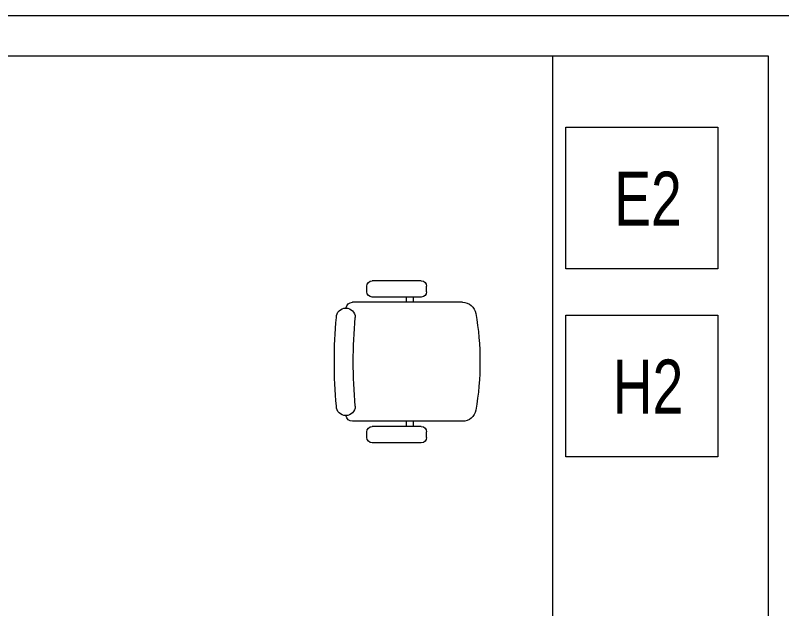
# Model space of a CAD drawing. Header units: metres. Extents: x -18745 to 220762, y -1579758 to -1356048.
# Drawn here: x 196971 to 199813, y -1466903 to -1464703 of the extents above; entities that cross this region are included whole.
import ezdxf

# ---------------------------------------------------------------- set-up
doc = ezdxf.new("R2010")
doc.units = ezdxf.units.M
doc.layers.get('0').update_dxf_attribs({"lineweight": 0})
for name, color, linetype, lineweight in [('A-100 - Copy$0$Medical Equipment and Furniture', 8, 'Continuous', 0), ('A-100 - Copy$0$NEW', 8, 'Continuous', 5), ('A-100 - Copy$0$Walls', 8, 'Continuous', 0)]:
    doc.layers.add(name, color=color, linetype=linetype, lineweight=lineweight)
doc.styles.add('A-100 - Copy$0$X3G_ENTITY_2587EA', font='swisscl.ttf', dxfattribs={"height": 200})

# ---------------------------------------------------------------- blocks, each defined once
blk = doc.blocks.new('*X66')
for p, q in [((5, 3), (5, 3)), ((5, 3), (5, 3)), ((5, 3), (5, 3)), ((5, 3), (5, 3)), ((5, 3), (5, 3)), ((5, 3), (5, 3)), ((5, 3), (5, 3)), ((5, 3), (5, 3)), ((5, 3), (5, 3)), ((5, 3), (5, 3)), ((5, 3), (5, 3)), ((5, 3), (5, 3)), ((5, 3), (5, 3)), ((5, 3), (5, 3)), ((5, 3), (5, 3)), ((5, 3), (5, 3)), ((5, 3), (5, 3)), ((5, 3), (5, 3)), ((5, 3), (5, 3)), ((5, 3), (5, 3)), ((5, 3), (5, 3)), ((5, 3), (5, 3)), ((5, 3), (5, 3)), ((5, 3), (5, 3)), ((5, 3), (5, 3)), ((5, 3), (5, 3)), ((5, 3), (5, 3)), ((5, 3), (5, 3)), ((5, 3), (5, 3)), ((5, 3), (5, 3)), ((5, 3), (5, 3)), ((5, 3), (5, 3)), ((5, 3), (5, 3)), ((5, 3), (5, 3)), ((5, 3), (5, 3)), ((5, 3), (5, 3)), ((5, 3), (5, 3)), ((5, 3), (5, 3)), ((5, 3), (5, 3)), ((5, 3), (5, 3)), ((5, 3), (5, 3)), ((5, 3), (5, 3)), ((5, 3), (5, 3)), ((5, 3), (5, 3)), ((5, 3), (5, 3)), ((5, 3), (5, 3)), ((5, 3), (5, 3)), ((5, 3), (5, 3)), ((5, 3), (5, 3)), ((5, 3), (5, 3)), ((5, 3), (5, 3)), ((5, 3), (5, 3)), ((5, 3), (5, 3)), ((5, 3), (5, 3)), ((5, 3), (5, 3)), ((5, 3), (5, 3)), ((5, 3), (5, 3)), ((5, 3), (5, 3)), ((5, 3), (5, 3)), ((5, 3), (5, 3)), ((5, 3), (5, 3)), ((5, 3), (5, 3)), ((5, 3), (5, 3)), ((5, 3), (5, 3)), ((5, 3), (5, 3)), ((5, 3), (5, 3)), ((6, 3), (5, 3)), ((5, 3), (5, 3)), ((6, 3), (5, 3)), ((5, 3), (5, 3)), ((6, 3), (5, 3)), ((5, 3), (5, 3)), ((6, 3), (5, 3)), ((5, 3), (5, 3)), ((5, 3), (5, 3)), ((5, 3), (5, 3)), ((5, 3), (5, 3)), ((5, 3), (5, 3)), ((5, 3), (5, 3)), ((5, 3), (5, 3)), ((5, 3), (5, 3)), ((5, 3), (5, 3)), ((5, 3), (5, 3)), ((5, 3), (5, 3)), ((5, 3), (5, 3)), ((5, 3), (5, 3)), ((5, 3), (5, 3)), ((5, 3), (5, 3)), ((5, 3), (5, 3)), ((5, 3), (5, 3)), ((5, 3), (5, 3)), ((5, 3), (5, 3)), ((5, 3), (5, 3)), ((5, 3), (5, 3)), ((5, 3), (5, 3)), ((5, 3), (5, 3)), ((6, 3), (6, 3)), ((6, 3), (6, 3)), ((6, 3), (6, 3)), ((6, 3), (6, 3)), ((6, 3), (6, 3)), ((6, 3), (6, 3)), ((6, 3), (6, 3)), ((6, 3), (6, 3)), ((6, 3), (6, 3)), ((6, 3), (6, 3)), ((6, 3), (6, 3)), ((6, 3), (6, 3)), ((6, 3), (6, 3)), ((6, 3), (6, 3)), ((6, 3), (6, 3)), ((6, 3), (6, 3)), ((6, 3), (6, 3)), ((6, 3), (6, 3)), ((6, 3), (6, 3)), ((6, 3), (6, 3)), ((6, 3), (6, 3)), ((6, 3), (6, 3)), ((6, 3), (6, 3)), ((6, 3), (6, 3)), ((6, 3), (6, 3)), ((6, 3), (6, 3)), ((6, 3), (6, 3)), ((6, 3), (6, 3)), ((6, 3), (6, 3)), ((6, 3), (6, 3)), ((6, 3), (6, 3)), ((6, 3), (6, 3)), ((6, 3), (6, 3)), ((6, 3), (6, 3)), ((6, 3), (6, 3)), ((6, 3), (6, 3)), ((6, 3), (6, 3)), ((6, 3), (6, 3)), ((6, 3), (6, 3)), ((6, 3), (6, 3)), ((6, 3), (6, 3)), ((6, 3), (6, 3)), ((6, 3), (6, 3)), ((6, 3), (6, 3)), ((6, 3), (6, 3)), ((6, 3), (6, 3)), ((6, 3), (6, 3)), ((6, 3), (6, 3)), ((6, 3), (6, 3)), ((6, 3), (6, 3)), ((6, 3), (6, 3)), ((6, 3), (6, 3)), ((6, 3), (6, 3)), ((6, 3), (6, 3)), ((6, 3), (6, 3)), ((6, 3), (6, 3)), ((6, 3), (6, 3)), ((6, 3), (6, 3)), ((6, 3), (6, 3)), ((6, 3), (6, 3)), ((6, 3), (6, 3)), ((6, 3), (6, 3)), ((6, 3), (6, 3)), ((6, 3), (6, 3)), ((6, 3), (6, 3)), ((6, 3), (6, 3)), ((6, 3), (6, 3)), ((6, 3), (6, 3)), ((6, 3), (6, 3)), ((6, 3), (6, 3)), ((6, 3), (6, 3)), ((6, 3), (6, 3)), ((6, 3), (6, 3)), ((6, 3), (6, 3)), ((6, 3), (6, 3)), ((6, 3), (6, 3)), ((6, 3), (6, 3)), ((6, 3), (6, 3)), ((6, 3), (6, 3)), ((6, 3), (6, 3)), ((6, 3), (6, 3)), ((6, 3), (6, 3)), ((6, 3), (6, 3)), ((6, 3), (6, 3)), ((6, 3), (6, 3)), ((6, 3), (6, 3)), ((6, 3), (6, 3)), ((6, 3), (6, 3)), ((6, 3), (6, 3)), ((6, 3), (6, 3)), ((6, 3), (6, 3)), ((6, 3), (6, 3)), ((6, 3), (6, 3)), ((6, 3), (6, 3)), ((6, 3), (6, 3)), ((6, 3), (6, 3)), ((6, 3), (6, 3)), ((6, 3), (6, 3)), ((6, 3), (6, 3)), ((6, 3), (6, 3)), ((6, 3), (6, 3)), ((6, 3), (6, 3)), ((6, 3), (6, 3)), ((6, 3), (6, 3)), ((6, 3), (6, 3)), ((6, 3), (6, 3)), ((6, 3), (6, 3)), ((6, 3), (6, 3)), ((6, 3), (6, 3)), ((6, 3), (6, 3)), ((6, 3), (6, 3)), ((6, 3), (6, 3)), ((6, 3), (6, 3)), ((6, 3), (6, 3)), ((6, 3), (6, 3)), ((6, 3), (6, 3)), ((6, 3), (6, 3)), ((6, 3), (6, 3)), ((6, 3), (6, 3)), ((6, 3), (6, 3)), ((6, 3), (6, 3)), ((6, 3), (6, 3)), ((6, 3), (6, 3)), ((6, 3), (6, 3)), ((6, 3), (6, 3)), ((6, 3), (6, 3)), ((6, 3), (6, 3)), ((6, 3), (6, 3)), ((6, 3), (6, 3)), ((6, 3), (6, 3)), ((6, 3), (6, 3)), ((6, 3), (6, 3)), ((6, 3), (6, 3)), ((6, 3), (6, 3)), ((6, 3), (6, 3)), ((6, 3), (6, 3)), ((6, 3), (6, 3)), ((6, 3), (6, 3)), ((6, 3), (6, 3)), ((6, 3), (6, 3)), ((6, 3), (6, 3)), ((6, 3), (6, 3)), ((6, 3), (6, 3)), ((6, 3), (6, 3)), ((6, 3), (6, 3)), ((6, 3), (6, 3)), ((6, 3), (6, 3)), ((6, 3), (6, 3)), ((6, 3), (6, 3)), ((6, 3), (6, 3)), ((6, 3), (6, 3)), ((6, 3), (6, 3)), ((6, 3), (6, 3)), ((6, 3), (6, 3)), ((6, 3), (6, 3)), ((6, 3), (6, 3)), ((6, 3), (6, 3)), ((6, 3), (6, 3)), ((6, 3), (6, 3)), ((6, 3), (6, 3)), ((6, 3), (6, 3)), ((6, 3), (6, 3)), ((6, 3), (6, 3)), ((6, 3), (6, 3)), ((6, 3), (6, 3)), ((6, 3), (6, 3)), ((6, 3), (6, 3)), ((6, 3), (6, 3)), ((6, 3), (6, 3)), ((6, 3), (6, 3)), ((6, 3), (6, 3)), ((6, 3), (6, 3)), ((6, 3), (6, 3)), ((6, 3), (6, 3)), ((6, 3), (6, 3)), ((6, 3), (6, 3)), ((6, 3), (6, 3)), ((6, 3), (6, 3)), ((6, 3), (6, 3)), ((6, 3), (6, 3)), ((6, 3), (6, 3)), ((6, 3), (6, 3)), ((6, 3), (6, 3)), ((6, 3), (6, 3)), ((6, 3), (6, 3)), ((6, 3), (6, 3)), ((6, 3), (6, 3)), ((6, 3), (6, 3)), ((6, 3), (6, 3)), ((6, 3), (6, 3)), ((6, 3), (6, 3)), ((6, 3), (6, 3)), ((6, 3), (6, 3)), ((6, 3), (6, 3)), ((6, 3), (6, 3)), ((6, 3), (6, 3)), ((6, 3), (6, 3)), ((6, 3), (6, 3)), ((6, 3), (6, 3)), ((6, 3), (6, 3)), ((6, 3), (6, 3)), ((6, 3), (6, 3)), ((6, 3), (6, 3)), ((6, 3), (6, 3)), ((6, 3), (5, 3)), ((6, 3), (5, 3)), ((6, 3), (5, 3)), ((6, 3), (5, 3)), ((6, 3), (5, 3)), ((6, 3), (6, 3)), ((6, 3), (6, 3)), ((6, 3), (6, 3)), ((6, 3), (6, 3)), ((6, 3), (6, 3)), ((6, 3), (6, 3)), ((6, 3), (6, 3)), ((6, 3), (6, 3)), ((6, 3), (6, 3)), ((6, 3), (6, 3)), ((6, 3), (6, 3)), ((6, 3), (6, 3)), ((6, 3), (6, 3)), ((6, 3), (6, 3)), ((6, 3), (6, 3)), ((6, 3), (6, 3)), ((6, 3), (6, 3)), ((6, 3), (6, 3)), ((6, 3), (6, 3)), ((6, 3), (6, 3)), ((6, 3), (6, 3)), ((6, 3), (6, 3)), ((6, 3), (6, 3)), ((6, 3), (6, 3)), ((6, 3), (6, 3)), ((6, 3), (6, 3)), ((6, 3), (6, 3)), ((6, 3), (6, 3)), ((6, 3), (6, 3)), ((6, 3), (6, 3)), ((6, 3), (6, 3)), ((6, 3), (6, 3)), ((6, 3), (6, 3)), ((6, 3), (6, 3)), ((6, 3), (6, 3)), ((6, 3), (6, 3)), ((6, 3), (6, 3)), ((6, 3), (6, 3)), ((6, 3), (6, 3)), ((6, 3), (6, 3)), ((6, 3), (6, 3)), ((6, 3), (6, 3)), ((6, 3), (6, 3)), ((6, 3), (6, 3)), ((6, 3), (6, 3)), ((6, 3), (6, 3)), ((6, 3), (6, 3)), ((6, 3), (6, 3)), ((6, 3), (6, 3)), ((6, 3), (6, 3)), ((6, 3), (6, 3)), ((6, 3), (6, 3)), ((6, 3), (6, 3)), ((6, 3), (6, 3)), ((6, 3), (6, 3)), ((6, 3), (6, 3)), ((6, 3), (6, 3)), ((6, 3), (6, 3)), ((6, 3), (6, 3)), ((6, 3), (6, 3)), ((6, 3), (6, 3)), ((6, 3), (6, 3)), ((6, 3), (6, 3)), ((6, 3), (6, 3)), ((6, 3), (6, 3)), ((6, 3), (6, 3)), ((6, 3), (6, 3)), ((6, 3), (6, 3)), ((6, 3), (6, 3)), ((6, 3), (6, 3)), ((6, 3), (6, 3)), ((6, 3), (6, 3)), ((6, 3), (6, 3)), ((6, 3), (6, 3)), ((6, 3), (6, 3)), ((6, 3), (6, 3)), ((6, 3), (6, 3)), ((6, 3), (6, 3)), ((6, 3), (6, 3)), ((6, 3), (6, 3)), ((6, 3), (6, 3)), ((6, 3), (6, 3)), ((6, 3), (6, 3)), ((6, 3), (6, 3)), ((6, 3), (6, 3)), ((6, 3), (6, 3)), ((6, 3), (6, 3)), ((6, 3), (6, 3)), ((6, 3), (6, 3)), ((6, 3), (6, 3)), ((6, 3), (6, 3)), ((6, 3), (6, 3)), ((6, 3), (6, 3)), ((6, 3), (6, 3)), ((6, 3), (6, 3)), ((6, 3), (6, 3)), ((6, 3), (6, 3)), ((6, 3), (6, 3)), ((6, 3), (6, 3)), ((6, 3), (6, 3)), ((6, 3), (6, 3)), ((6, 3), (6, 3)), ((6, 3), (6, 3)), ((6, 3), (6, 3)), ((6, 3), (6, 3)), ((6, 3), (6, 3)), ((6, 3), (6, 3)), ((6, 3), (6, 3)), ((6, 3), (6, 3)), ((6, 3), (6, 3)), ((6, 3), (6, 3)), ((6, 3), (6, 3)), ((6, 3), (6, 3)), ((6, 3), (6, 3)), ((6, 3), (6, 3)), ((6, 3), (6, 3)), ((6, 3), (6, 3)), ((6, 3), (6, 3)), ((6, 3), (6, 3)), ((6, 3), (6, 3)), ((6, 3), (6, 3)), ((6, 3), (6, 3)), ((6, 3), (6, 3)), ((6, 3), (6, 3)), ((6, 3), (6, 3)), ((6, 3), (6, 3)), ((6, 3), (6, 3)), ((6, 3), (6, 3)), ((6, 3), (6, 3)), ((6, 3), (6, 3)), ((6, 3), (6, 3)), ((6, 3), (6, 3)), ((6, 3), (6, 3)), ((6, 3), (6, 3)), ((6, 3), (6, 3)), ((6, 3), (6, 3)), ((6, 3), (6, 3)), ((6, 3), (6, 3)), ((6, 3), (6, 3)), ((6, 3), (6, 3)), ((6, 3), (6, 3)), ((6, 3), (6, 3)), ((6, 3), (6, 3)), ((6, 3), (6, 3)), ((6, 3), (6, 3)), ((6, 3), (6, 3)), ((6, 3), (6, 3)), ((6, 3), (6, 3)), ((6, 3), (6, 3)), ((6, 3), (6, 3)), ((6, 3), (6, 3)), ((6, 3), (6, 3)), ((6, 3), (6, 3)), ((6, 3), (6, 3)), ((6, 3), (6, 3)), ((6, 3), (6, 3)), ((6, 3), (6, 3)), ((6, 3), (6, 3)), ((6, 3), (6, 3)), ((6, 3), (6, 3)), ((6, 3), (6, 3)), ((6, 3), (6, 3)), ((6, 3), (6, 3)), ((6, 3), (6, 3)), ((6, 3), (6, 3)), ((6, 3), (6, 3)), ((6, 3), (6, 3)), ((6, 3), (6, 3)), ((6, 3), (6, 3)), ((6, 3), (6, 3)), ((6, 3), (6, 3)), ((6, 3), (6, 3)), ((6, 3), (6, 3)), ((6, 3), (6, 3)), ((6, 3), (6, 3)), ((6, 3), (6, 3)), ((6, 3), (6, 3)), ((6, 3), (6, 3)), ((6, 3), (6, 3)), ((6, 3), (6, 3)), ((6, 3), (6, 3)), ((6, 3), (6, 3)), ((6, 3), (6, 3)), ((6, 3), (6, 3)), ((6, 3), (6, 3)), ((6, 3), (6, 3)), ((6, 3), (6, 3)), ((6, 3), (6, 3)), ((6, 3), (6, 3)), ((6, 3), (6, 3)), ((6, 3), (6, 3)), ((6, 3), (6, 3)), ((6, 3), (6, 3)), ((6, 3), (6, 3)), ((6, 3), (6, 3)), ((6, 3), (6, 3)), ((6, 3), (6, 3)), ((6, 3), (6, 3)), ((6, 3), (6, 3)), ((6, 3), (6, 3)), ((6, 3), (6, 3)), ((6, 3), (6, 3)), ((6, 3), (6, 3)), ((6, 3), (6, 3)), ((6, 3), (6, 3)), ((6, 3), (6, 3)), ((6, 3), (6, 3)), ((6, 3), (6, 3)), ((6, 3), (6, 3)), ((6, 3), (6, 3)), ((6, 3), (6, 3)), ((6, 3), (6, 3)), ((6, 3), (6, 3)), ((6, 3), (6, 3)), ((6, 3), (6, 3)), ((6, 3), (6, 3)), ((6, 3), (6, 3)), ((6, 3), (6, 3)), ((6, 3), (6, 3)), ((6, 3), (6, 3)), ((6, 3), (6, 3)), ((6, 3), (6, 3)), ((6, 3), (6, 3)), ((6, 3), (6, 3)), ((6, 3), (6, 3)), ((6, 3), (6, 3)), ((6, 3), (6, 3)), ((6, 3), (6, 3)), ((6, 3), (6, 3)), ((6, 3), (6, 3)), ((6, 3), (6, 3)), ((6, 3), (6, 3)), ((6, 3), (6, 3)), ((6, 3), (6, 3)), ((6, 3), (6, 3)), ((6, 3), (6, 3)), ((6, 3), (6, 3)), ((6, 3), (6, 3)), ((6, 3), (6, 3)), ((6, 3), (6, 3)), ((6, 3), (6, 3)), ((6, 3), (6, 3)), ((6, 3), (6, 3)), ((6, 3), (6, 3)), ((6, 3), (6, 3)), ((6, 3), (6, 3)), ((6, 3), (6, 3)), ((6, 3), (6, 3)), ((6, 3), (6, 3)), ((6, 3), (6, 3)), ((6, 3), (6, 3)), ((6, 3), (6, 3)), ((6, 3), (6, 3)), ((6, 3), (6, 3)), ((6, 3), (6, 3)), ((6, 3), (6, 3)), ((6, 3), (6, 3)), ((6, 3), (6, 3)), ((6, 3), (6, 3)), ((6, 3), (6, 3)), ((6, 3), (6, 3)), ((6, 3), (6, 3)), ((6, 3), (6, 3)), ((6, 3), (6, 3)), ((6, 3), (6, 3)), ((6, 3), (6, 3)), ((6, 3), (6, 3)), ((6, 3), (6, 3)), ((6, 3), (6, 3)), ((6, 3), (6, 3)), ((6, 3), (6, 3)), ((6, 3), (6, 3)), ((6, 3), (6, 3)), ((6, 3), (6, 3)), ((6, 3), (6, 3)), ((6, 3), (6, 3)), ((6, 3), (6, 3)), ((6, 3), (6, 3)), ((6, 3), (6, 3)), ((6, 3), (6, 3)), ((6, 3), (6, 3)), ((6, 3), (6, 3)), ((6, 3), (6, 3)), ((6, 3), (6, 3)), ((6, 3), (6, 3)), ((6, 3), (6, 3)), ((6, 3), (6, 3)), ((6, 3), (6, 3)), ((6, 3), (6, 3)), ((6, 3), (6, 3)), ((6, 3), (6, 3)), ((6, 3), (6, 3)), ((6, 3), (6, 3)), ((6, 3), (6, 3)), ((6, 3), (6, 3)), ((6, 3), (6, 3)), ((6, 3), (6, 3)), ((6, 3), (6, 3)), ((6, 3), (6, 3)), ((6, 3), (6, 3)), ((6, 3), (6, 3)), ((6, 3), (6, 3)), ((6, 3), (6, 3)), ((6, 3), (6, 3)), ((6, 3), (6, 3)), ((6, 3), (6, 3)), ((6, 3), (6, 3)), ((6, 3), (6, 3)), ((6, 3), (6, 3)), ((6, 3), (6, 3)), ((6, 3), (6, 3)), ((6, 3), (6, 3)), ((6, 3), (6, 3)), ((6, 3), (6, 3)), ((6, 3), (6, 3)), ((6, 3), (6, 3)), ((6, 3), (6, 3))]:
    blk.add_line(p, q)
blk = doc.blocks.new('*X67')
for p, q in [((13, 1), (13, 1)), ((13, 1), (13, 1)), ((13, 1), (13, 1)), ((13, 1), (13, 1)), ((13, 1), (13, 1)), ((13, 1), (13, 1)), ((13, 1), (13, 1)), ((13, 1), (13, 1)), ((13, 1), (13, 1)), ((13, 1), (13, 1)), ((13, 1), (13, 1)), ((13, 1), (13, 1)), ((13, 1), (13, 1)), ((13, 1), (13, 1)), ((13, 1), (13, 1)), ((13, 1), (14, 1)), ((13, 1), (14, 1)), ((13, 1), (14, 1)), ((13, 1), (13, 1)), ((13, 1), (13, 1)), ((13, 1), (13, 1)), ((13, 1), (13, 1)), ((13, 1), (13, 1)), ((13, 1), (13, 1)), ((13, 1), (13, 1)), ((13, 1), (13, 1)), ((13, 1), (13, 1)), ((13, 1), (13, 1)), ((13, 1), (13, 1)), ((13, 1), (13, 1)), ((13, 1), (13, 1)), ((13, 1), (13, 1)), ((13, 1), (13, 1)), ((13, 1), (13, 1)), ((13, 1), (13, 1)), ((13, 1), (13, 1)), ((13, 1), (13, 1)), ((13, 1), (13, 1)), ((13, 1), (13, 1)), ((13, 1), (13, 1)), ((13, 1), (13, 1)), ((13, 1), (13, 1)), ((13, 1), (13, 1)), ((13, 1), (13, 1)), ((13, 1), (13, 1)), ((13, 1), (13, 1)), ((13, 1), (13, 1)), ((13, 1), (13, 1)), ((13, 1), (13, 1)), ((13, 1), (13, 1)), ((13, 1), (13, 1)), ((13, 1), (13, 1)), ((13, 1), (13, 1)), ((13, 1), (13, 1)), ((13, 1), (13, 1)), ((13, 1), (13, 1)), ((13, 1), (13, 1)), ((13, 1), (13, 1)), ((13, 1), (13, 1)), ((13, 1), (13, 1)), ((13, 1), (13, 1)), ((13, 1), (13, 1)), ((13, 1), (13, 1)), ((13, 1), (13, 1)), ((13, 1), (13, 1)), ((13, 1), (13, 1)), ((13, 1), (13, 1)), ((13, 1), (13, 1)), ((13, 1), (13, 1)), ((13, 1), (13, 1)), ((13, 1), (13, 1)), ((13, 1), (13, 1)), ((13, 1), (13, 1)), ((13, 1), (13, 1)), ((13, 1), (13, 1)), ((13, 1), (13, 1)), ((13, 1), (13, 1)), ((13, 1), (13, 1)), ((13, 1), (13, 1)), ((13, 1), (13, 1)), ((13, 1), (13, 1)), ((13, 1), (13, 1)), ((13, 1), (13, 1)), ((13, 1), (13, 1)), ((13, 1), (13, 1)), ((13, 1), (13, 1)), ((13, 1), (13, 1)), ((13, 1), (13, 1)), ((13, 1), (13, 1)), ((13, 1), (13, 1)), ((13, 1), (13, 1)), ((13, 1), (13, 1)), ((13, 1), (13, 1)), ((13, 1), (13, 1)), ((13, 1), (13, 1)), ((13, 1), (13, 1)), ((13, 1), (13, 1)), ((13, 1), (13, 1)), ((13, 1), (13, 1)), ((13, 1), (13, 1)), ((13, 1), (13, 1)), ((13, 1), (13, 1)), ((13, 1), (13, 1)), ((13, 1), (13, 1)), ((13, 1), (13, 1)), ((13, 1), (13, 1)), ((13, 1), (13, 1)), ((13, 1), (13, 1)), ((13, 1), (13, 1)), ((13, 1), (13, 1)), ((13, 1), (13, 1)), ((13, 1), (13, 1)), ((13, 1), (13, 1)), ((13, 1), (13, 1)), ((13, 1), (13, 1)), ((13, 1), (13, 1)), ((13, 1), (13, 1)), ((13, 1), (13, 1)), ((13, 1), (13, 1)), ((13, 1), (13, 1)), ((13, 1), (13, 1)), ((13, 1), (13, 1)), ((13, 1), (13, 1)), ((13, 1), (14, 1)), ((13, 0), (13, 0)), ((13, 0), (13, 0)), ((13, 0), (13, 0)), ((13, 0), (13, 0)), ((13, 0), (13, 0)), ((13, 0), (13, 0)), ((13, 0), (13, 0)), ((13, 0), (13, 0)), ((13, 0), (13, 0)), ((13, 0), (13, 0)), ((13, 0), (13, 0)), ((13, 0), (13, 0)), ((13, 0), (13, 0)), ((13, 0), (13, 0)), ((13, 0), (13, 0)), ((13, 0), (13, 0)), ((13, 0), (13, 0)), ((13, 0), (13, 0)), ((13, 0), (13, 0)), ((13, 0), (13, 0)), ((13, 0), (13, 0)), ((13, 0), (13, 0)), ((13, 0), (13, 0)), ((13, 0), (13, 0)), ((13, 0), (13, 0)), ((13, 0), (13, 0)), ((13, 0), (13, 0)), ((13, 0), (13, 0)), ((13, 0), (13, 0)), ((13, 0), (13, 0)), ((13, 0), (13, 0)), ((13, 0), (13, 0)), ((13, 0), (13, 0)), ((13, 0), (13, 0)), ((13, 0), (13, 0)), ((13, 0), (13, 0)), ((13, 0), (13, 0)), ((13, 0), (13, 0)), ((13, 0), (13, 0)), ((13, 0), (13, 0)), ((13, 0), (13, 0)), ((13, 0), (13, 0)), ((13, 0), (13, 0)), ((13, 0), (13, 0)), ((13, 0), (13, 0)), ((13, 0), (13, 0)), ((13, 0), (13, 0)), ((13, 0), (13, 0)), ((13, 0), (14, 0)), ((13, 0), (14, 0)), ((13, 0), (13, 0)), ((13, 0), (14, 0)), ((14, 1), (14, 1)), ((14, 1), (14, 1)), ((14, 1), (14, 1)), ((14, 1), (14, 1)), ((14, 1), (14, 1)), ((14, 1), (14, 1)), ((14, 1), (14, 1)), ((14, 1), (14, 1)), ((14, 1), (14, 1)), ((14, 1), (14, 1)), ((14, 1), (14, 1)), ((14, 1), (14, 1)), ((14, 1), (14, 1)), ((14, 1), (14, 1)), ((14, 1), (14, 1)), ((14, 1), (14, 1)), ((14, 1), (14, 1)), ((14, 1), (14, 1)), ((14, 1), (14, 1)), ((14, 1), (14, 1)), ((14, 1), (14, 1)), ((14, 1), (14, 1)), ((14, 1), (14, 1)), ((14, 1), (14, 1)), ((14, 1), (14, 1)), ((14, 1), (14, 1)), ((14, 1), (14, 1)), ((14, 1), (14, 1)), ((14, 1), (14, 1)), ((14, 1), (14, 1)), ((14, 1), (14, 1)), ((14, 1), (14, 1)), ((14, 1), (14, 1)), ((14, 1), (14, 1)), ((14, 1), (14, 1)), ((14, 1), (14, 1)), ((14, 1), (14, 1)), ((14, 1), (14, 1)), ((14, 1), (14, 1)), ((14, 1), (14, 1)), ((14, 1), (14, 1)), ((14, 1), (14, 1)), ((14, 1), (14, 1)), ((14, 1), (14, 1)), ((14, 1), (14, 1)), ((14, 1), (14, 1)), ((14, 1), (14, 1)), ((14, 1), (14, 1)), ((14, 1), (14, 1)), ((14, 1), (14, 1)), ((14, 1), (14, 1)), ((14, 1), (14, 1)), ((14, 1), (14, 1)), ((14, 1), (14, 1)), ((14, 1), (14, 1)), ((14, 1), (14, 1)), ((14, 1), (14, 1)), ((14, 1), (14, 1)), ((14, 1), (14, 1)), ((14, 1), (14, 1)), ((14, 1), (14, 1)), ((14, 1), (14, 1)), ((14, 1), (14, 1)), ((14, 1), (14, 1)), ((14, 1), (14, 1)), ((14, 1), (14, 1)), ((14, 1), (14, 1)), ((14, 1), (14, 1)), ((14, 1), (14, 1)), ((14, 1), (14, 1)), ((14, 1), (14, 1)), ((14, 1), (14, 1)), ((14, 1), (14, 1)), ((14, 1), (14, 1)), ((14, 1), (14, 1)), ((14, 1), (14, 1)), ((14, 1), (14, 1)), ((14, 1), (14, 1)), ((14, 1), (14, 1)), ((14, 1), (14, 1)), ((14, 1), (14, 1)), ((14, 1), (14, 1)), ((14, 1), (14, 1)), ((14, 1), (14, 1)), ((14, 1), (14, 1)), ((14, 1), (14, 1)), ((14, 1), (14, 1)), ((14, 1), (14, 1)), ((14, 1), (14, 1)), ((14, 1), (14, 1)), ((14, 1), (14, 1)), ((14, 1), (14, 1)), ((14, 1), (14, 1)), ((14, 1), (14, 1)), ((14, 0), (14, 0)), ((14, 0), (14, 0)), ((14, 0), (14, 0)), ((14, 0), (14, 0)), ((14, 0), (14, 0)), ((14, 0), (14, 0)), ((14, 0), (14, 0)), ((14, 0), (14, 0)), ((14, 0), (14, 0)), ((14, 0), (14, 0)), ((14, 0), (14, 0)), ((14, 0), (14, 0)), ((14, 0), (14, 0)), ((14, 0), (14, 0)), ((14, 0), (14, 0)), ((14, 0), (14, 0)), ((14, 0), (14, 0)), ((14, 0), (14, 0)), ((14, 0), (14, 0)), ((14, 0), (14, 0)), ((14, 0), (14, 0)), ((14, 0), (14, 0)), ((14, 0), (14, 0)), ((14, 0), (14, 0)), ((14, 0), (14, 0)), ((14, 0), (14, 0)), ((14, 0), (14, 0)), ((14, 0), (14, 0)), ((14, 0), (14, 0)), ((14, 0), (14, 0)), ((14, 0), (14, 0)), ((14, 0), (14, 0)), ((14, 0), (14, 0)), ((14, 0), (14, 0)), ((14, 0), (14, 0)), ((14, 0), (14, 0)), ((14, 0), (14, 0)), ((14, 0), (14, 0)), ((14, 0), (14, 0)), ((14, 0), (14, 0)), ((14, 0), (14, 0)), ((14, 0), (14, 0)), ((14, 0), (14, 0)), ((14, 0), (14, 0)), ((14, 0), (14, 0)), ((14, 0), (14, 0)), ((14, 0), (14, 0)), ((14, 0), (14, 0)), ((13, 0), (13, 0)), ((13, 0), (14, 0)), ((13, 0), (13, 0)), ((13, 0), (14, 0)), ((13, 0), (13, 0)), ((13, 0), (14, 0)), ((13, 0), (13, 0)), ((13, 0), (13, 0)), ((13, 0), (13, 0)), ((13, 0), (13, 0)), ((13, 0), (14, 0)), ((13, 0), (13, 0)), ((13, 0), (14, 0)), ((13, 0), (13, 0)), ((13, 0), (14, 0)), ((13, 0), (13, 0)), ((13, 0), (14, 0)), ((13, 0), (13, 0)), ((13, 0), (14, 0)), ((13, 0), (13, 0)), ((13, 0), (14, 0)), ((13, 0), (13, 0)), ((13, 0), (14, 0)), ((13, 0), (13, 0)), ((13, 0), (13, 0)), ((13, 0), (13, 0)), ((13, 0), (14, 0)), ((13, 0), (13, 0)), ((13, 0), (14, 0)), ((13, 0), (13, 0)), ((13, 0), (14, 0)), ((13, 0), (13, 0)), ((13, 0), (14, 0)), ((13, 0), (13, 0)), ((13, 0), (13, 0)), ((13, 0), (13, 0)), ((13, 0), (13, 0)), ((13, 0), (13, 0)), ((13, 0), (13, 0)), ((13, 0), (13, 0)), ((13, 0), (13, 0)), ((13, 0), (13, 0)), ((13, 0), (13, 0)), ((13, 0), (13, 0)), ((13, 0), (13, 0)), ((13, 0), (13, 0)), ((13, 0), (13, 0)), ((13, 0), (13, 0)), ((13, 0), (13, 0)), ((13, 0), (13, 0)), ((13, 0), (13, 0)), ((13, 0), (13, 0)), ((13, 0), (13, 0)), ((13, 0), (13, 0)), ((13, 0), (13, 0)), ((13, 0), (13, 0)), ((13, 0), (13, 0)), ((13, 0), (13, 0)), ((13, 0), (13, 0)), ((13, 0), (13, 0)), ((13, 0), (13, 0)), ((13, 0), (13, 0)), ((13, 0), (13, 0)), ((13, 0), (13, 0)), ((13, -1), (13, -1)), ((13, -1), (13, -1)), ((13, -1), (13, -1)), ((13, -1), (13, -1)), ((13, -1), (13, -1)), ((13, -1), (14, -1)), ((13, -1), (13, -1)), ((14, 0), (14, 0)), ((14, 0), (14, 0)), ((14, 0), (14, 0)), ((14, 0), (14, 0)), ((14, 0), (14, 0)), ((14, 0), (14, 0)), ((14, 0), (14, 0)), ((14, 0), (14, 0)), ((14, 0), (14, 0)), ((14, 0), (14, 0)), ((14, 0), (14, 0)), ((14, 0), (14, 0)), ((14, 0), (14, 0)), ((14, 0), (14, 0)), ((14, 0), (14, 0)), ((13, 0), (14, 0)), ((14, 0), (14, 0)), ((14, 0), (14, 0)), ((14, 0), (14, 0)), ((14, 0), (14, 0)), ((14, 0), (14, 0)), ((14, 0), (14, 0)), ((14, 0), (14, 0)), ((14, 0), (14, 0)), ((14, 0), (14, 0)), ((14, 0), (14, 0)), ((14, 0), (14, 0)), ((14, 0), (14, 0)), ((14, 0), (14, 0)), ((14, 0), (14, 0)), ((14, 0), (14, 0)), ((14, 0), (14, 0)), ((14, 0), (14, 0)), ((14, 0), (14, 0)), ((14, 0), (14, 0)), ((14, 0), (14, 0)), ((14, 0), (14, 0)), ((14, 0), (14, 0)), ((14, 0), (14, 0)), ((14, 0), (14, 0)), ((14, 0), (14, 0)), ((14, 0), (14, 0)), ((14, 0), (14, 0)), ((14, 0), (14, 0)), ((14, 0), (14, 0)), ((14, 0), (14, 0)), ((14, 0), (14, 0)), ((14, 0), (14, 0)), ((14, 0), (14, 0)), ((14, 0), (14, 0)), ((14, -1), (14, -1)), ((14, -1), (14, -1)), ((14, -1), (14, -1)), ((14, -1), (14, -1)), ((14, -1), (14, -1))]:
    blk.add_line(p, q)
blk = doc.blocks.new('A-100 - Copy$0$GF21018-P')
for p, q in [((-0.2207, 0.4756), (-0.2207, 0.0675)), ((0.2205, 0.4756), (0.2205, 0.0675)), ((-0.2806, 0.3422), (-0.2598, 0.3422)), ((0.2596, 0.3422), (0.2804, 0.3422)), ((-0.3002, 0.3226), (-0.3002, 0.14)), ((-0.2402, 0.3226), (-0.2402, 0.14)), ((0.24, 0.3226), (0.24, 0.14)), ((0.3, 0.3226), (0.3, 0.14)), ((-0.2402, 0.2937), (-0.2207, 0.2937)), ((0.2205, 0.2937), (0.24, 0.2937)), ((-0.2402, 0.2671), (-0.2207, 0.2671)), ((0.2205, 0.2671), (0.24, 0.2671)), ((-0.2806, 0.1204), (-0.2598, 0.1204)), ((0.2596, 0.1204), (0.2804, 0.1204))]:
    blk.add_line(p, q)
for points in [[(0.24, 0.2937), (0.24, 0.2937), (0.24, 0.2937), (0.24, 0.2937), (0.24, 0.2937), (0.24, 0.2937), (0.24, 0.2937), (0.24, 0.2937), (0.24, 0.2937), (0.24, 0.2937), (0.24, 0.2937), (0.24, 0.2937), (0.24, 0.2937), (0.24, 0.2937), (0.24, 0.2937), (0.24, 0.2937), (0.24, 0.2937), (0.24, 0.2937), (0.24, 0.2937), (0.24, 0.2937), (0.24, 0.2937), (0.24, 0.2937), (0.24, 0.2937), (0.24, 0.2937), (0.24, 0.2937), (0.24, 0.2937), (0.24, 0.2937), (0.24, 0.2937), (0.24, 0.2937), (0.24, 0.2937), (0.24, 0.2937), (0.24, 0.2937), (0.24, 0.2937), (0.24, 0.2937), (0.24, 0.2937), (0.24, 0.2937), (0.24, 0.2937), (0.24, 0.2937), (0.24, 0.2937), (0.24, 0.2937), (0.24, 0.2937), (0.24, 0.2937), (0.24, 0.2937), (0.24, 0.2937), (0.24, 0.2937), (0.24, 0.2937), (0.24, 0.2937), (0.24, 0.2937), (0.24, 0.2937), (0.24, 0.2937), (0.24, 0.2937), (0.24, 0.2937), (0.24, 0.2937), (0.24, 0.2937), (0.24, 0.2937), (0.24, 0.2937), (0.24, 0.2937), (0.24, 0.2937), (0.24, 0.2937), (0.24, 0.2937), (0.24, 0.2937), (0.24, 0.2937), (0.24, 0.2937), (0.24, 0.2937), (0.24, 0.2937), (0.24, 0.2937), (0.24, 0.2937), (0.24, 0.2937), (0.24, 0.2937), (0.24, 0.2937), (0.24, 0.2937), (0.24, 0.2937), (0.24, 0.2937), (0.24, 0.2937), (0.24, 0.2937), (0.24, 0.2937), (0.24, 0.2937), (0.24, 0.2937), (0.24, 0.2937), (0.24, 0.2937), (0.24, 0.2937), (0.24, 0.2937), (0.24, 0.2937), (0.24, 0.2937), (0.24, 0.2937), (0.24, 0.2937), (0.24, 0.2937), (0.24, 0.2937), (0.24, 0.2937), (0.24, 0.2937), (0.24, 0.2937), (0.24, 0.2937), (0.24, 0.2937), (0.24, 0.2937), (0.24, 0.2937), (0.24, 0.2937), (0.24, 0.2937), (0.24, 0.2937), (0.24, 0.2937), (0.24, 0.2937), (0.24, 0.2937), (0.24, 0.2937), (0.24, 0.2937), (0.24, 0.2937), (0.24, 0.2937), (0.24, 0.2937), (0.24, 0.2937), (0.24, 0.2937), (0.24, 0.2937), (0.24, 0.2937), (0.24, 0.2937), (0.24, 0.2937), (0.24, 0.2937), (0.24, 0.2937), (0.24, 0.2937), (0.24, 0.2937), (0.24, 0.2937), (0.24, 0.2937), (0.24, 0.2937), (0.24, 0.2937), (0.24, 0.2937), (0.24, 0.2937), (0.24, 0.2937), (0.24, 0.2937), (0.24, 0.2937), (0.24, 0.2937), (0.24, 0.2937), (0.24, 0.2937), (0.24, 0.2937), (0.24, 0.2937), (0.24, 0.2937), (0.24, 0.2937), (0.24, 0.2937), (0.24, 0.2937), (0.24, 0.2937), (0.24, 0.2937), (0.24, 0.2937), (0.24, 0.2937), (0.24, 0.2937), (0.24, 0.2937), (0.24, 0.2937), (0.24, 0.2937), (0.24, 0.2937), (0.24, 0.2937), (0.24, 0.2937), (0.24, 0.2937), (0.24, 0.2937), (0.24, 0.2937), (0.24, 0.2937), (0.24, 0.2937), (0.24, 0.2937), (0.24, 0.2937), (0.24, 0.2937), (0.24, 0.2937), (0.24, 0.2937), (0.24, 0.2937), (0.24, 0.2937), (0.24, 0.2937), (0.24, 0.2937), (0.24, 0.2937), (0.24, 0.2937), (0.24, 0.2937), (0.24, 0.2937), (0.24, 0.2937), (0.24, 0.2937), (0.24, 0.2937), (0.24, 0.2937), (0.24, 0.2937), (0.24, 0.2937), (0.24, 0.2937), (0.24, 0.2937), (0.24, 0.2937), (0.24, 0.2937), (0.24, 0.2937), (0.24, 0.2937), (0.24, 0.2937), (0.24, 0.2937), (0.24, 0.2937), (0.24, 0.2937), (0.24, 0.2937), (0.24, 0.2937), (0.24, 0.2937), (0.24, 0.2937), (0.24, 0.2937), (0.24, 0.2937), (0.24, 0.2937), (0.24, 0.2937), (0.24, 0.2937), (0.24, 0.2937), (0.24, 0.2937), (0.24, 0.2937), (0.24, 0.2937), (0.24, 0.2937), (0.24, 0.2937), (0.24, 0.2937), (0.24, 0.2937), (0.24, 0.2937), (0.24, 0.2937), (0.24, 0.2937), (0.24, 0.2937), (0.24, 0.2937), (0.24, 0.2937), (0.24, 0.2937), (0.24, 0.2937), (0.24, 0.2937), (0.24, 0.2937), (0.24, 0.2937), (0.24, 0.2937), (0.24, 0.2937), (0.24, 0.2937), (0.24, 0.2937), (0.24, 0.2937), (0.24, 0.2937), (0.24, 0.2937), (0.24, 0.2937), (0.24, 0.2937), (0.24, 0.2937), (0.24, 0.2937), (0.24, 0.2937), (0.24, 0.2937), (0.24, 0.2937), (0.24, 0.2937), (0.24, 0.2937), (0.24, 0.2937), (0.24, 0.2937), (0.24, 0.2937), (0.24, 0.2937), (0.24, 0.2937), (0.24, 0.2937), (0.24, 0.2937), (0.24, 0.2937), (0.24, 0.2937), (0.24, 0.2937), (0.24, 0.2937), (0.24, 0.2937), (0.24, 0.2937), (0.24, 0.2937), (0.24, 0.2937), (0.24, 0.2937), (0.24, 0.2937), (0.24, 0.2937), (0.24, 0.2937), (0.24, 0.2937), (0.24, 0.2937), (0.24, 0.2937), (0.24, 0.2937), (0.24, 0.2937), (0.24, 0.2937), (0.24, 0.2937), (0.24, 0.2937), (0.24, 0.2937), (0.24, 0.2937), (0.24, 0.2937), (0.24, 0.2937), (0.24, 0.2937), (0.24, 0.2937), (0.24, 0.2937), (0.24, 0.2937), (0.24, 0.2937), (0.24, 0.2937), (0.24, 0.2937), (0.24, 0.2937), (0.24, 0.2937), (0.24, 0.2937), (0.24, 0.2937), (0.24, 0.2937), (0.24, 0.2937), (0.24, 0.2937), (0.24, 0.2937), (0.24, 0.2937), (0.24, 0.2937), (0.24, 0.2937), (0.24, 0.2937), (0.24, 0.2937), (0.24, 0.2937), (0.24, 0.2937), (0.24, 0.2937)], [(0.24, 0.2937), (0.24, 0.2937), (0.24, 0.2937), (0.24, 0.2937), (0.24, 0.2937), (0.24, 0.2937), (0.24, 0.2937), (0.24, 0.2937), (0.24, 0.2937), (0.24, 0.2937), (0.24, 0.2937), (0.24, 0.2937), (0.24, 0.2937), (0.24, 0.2937), (0.24, 0.2937), (0.24, 0.2937), (0.24, 0.2937), (0.24, 0.2937), (0.24, 0.2937), (0.24, 0.2937), (0.24, 0.2937), (0.24, 0.2937), (0.24, 0.2937), (0.24, 0.2937), (0.24, 0.2937), (0.24, 0.2937), (0.24, 0.2937), (0.24, 0.2937), (0.24, 0.2937), (0.24, 0.2937), (0.24, 0.2937), (0.24, 0.2937), (0.24, 0.2937), (0.24, 0.2937), (0.24, 0.2937), (0.24, 0.2937), (0.24, 0.2937), (0.24, 0.2937), (0.24, 0.2937), (0.24, 0.2937), (0.24, 0.2937), (0.24, 0.2937), (0.24, 0.2937), (0.24, 0.2937), (0.24, 0.2937), (0.24, 0.2937), (0.24, 0.2937), (0.24, 0.2937), (0.24, 0.2937), (0.24, 0.2937), (0.24, 0.2937), (0.24, 0.2937), (0.24, 0.2937), (0.24, 0.2937), (0.24, 0.2937), (0.24, 0.2937), (0.24, 0.2937), (0.24, 0.2937), (0.24, 0.2937), (0.24, 0.2937), (0.24, 0.2937), (0.24, 0.2937), (0.24, 0.2937), (0.24, 0.2937), (0.24, 0.2937), (0.24, 0.2937), (0.24, 0.2937), (0.24, 0.2937), (0.24, 0.2937), (0.24, 0.2937), (0.24, 0.2937), (0.24, 0.2937), (0.24, 0.2937), (0.24, 0.2937), (0.24, 0.2937), (0.24, 0.2937), (0.24, 0.2937), (0.24, 0.2937), (0.24, 0.2937), (0.24, 0.2937), (0.24, 0.2937), (0.24, 0.2937), (0.24, 0.2937), (0.24, 0.2937), (0.24, 0.2937), (0.24, 0.2937), (0.24, 0.2937), (0.24, 0.2937), (0.24, 0.2937), (0.24, 0.2937), (0.24, 0.2937), (0.24, 0.2937), (0.24, 0.2937), (0.24, 0.2937), (0.24, 0.2937), (0.24, 0.2937), (0.24, 0.2937), (0.24, 0.2937), (0.24, 0.2937), (0.24, 0.2937), (0.24, 0.2937), (0.24, 0.2937), (0.24, 0.2937), (0.24, 0.2937), (0.24, 0.2937), (0.24, 0.2937), (0.24, 0.2937), (0.24, 0.2937), (0.24, 0.2937), (0.24, 0.2937), (0.24, 0.2937), (0.24, 0.2937), (0.24, 0.2937), (0.24, 0.2937), (0.24, 0.2937), (0.24, 0.2937), (0.24, 0.2937), (0.24, 0.2937), (0.24, 0.2937), (0.24, 0.2937), (0.24, 0.2937), (0.24, 0.2937), (0.24, 0.2937), (0.24, 0.2937), (0.24, 0.2937), (0.24, 0.2937), (0.24, 0.2937), (0.24, 0.2937), (0.24, 0.2937), (0.24, 0.2937), (0.24, 0.2937), (0.24, 0.2937), (0.24, 0.2937), (0.24, 0.2937), (0.24, 0.2937), (0.24, 0.2937), (0.24, 0.2937), (0.24, 0.2937), (0.24, 0.2937), (0.24, 0.2937), (0.24, 0.2937), (0.24, 0.2937), (0.24, 0.2937), (0.24, 0.2937), (0.24, 0.2937), (0.24, 0.2937), (0.24, 0.2937), (0.24, 0.2937), (0.24, 0.2937), (0.24, 0.2937), (0.24, 0.2937), (0.24, 0.2937), (0.24, 0.2937), (0.24, 0.2937), (0.24, 0.2937), (0.24, 0.2937), (0.24, 0.2937), (0.24, 0.2937), (0.24, 0.2937), (0.24, 0.2937), (0.24, 0.2937), (0.24, 0.2937), (0.24, 0.2937), (0.24, 0.2937), (0.24, 0.2937), (0.24, 0.2937), (0.24, 0.2937), (0.24, 0.2937), (0.24, 0.2937), (0.24, 0.2937), (0.24, 0.2937), (0.24, 0.2937), (0.24, 0.2937), (0.24, 0.2937), (0.24, 0.2937), (0.24, 0.2937), (0.24, 0.2937), (0.24, 0.2937), (0.24, 0.2937), (0.24, 0.2937), (0.24, 0.2937), (0.24, 0.2937), (0.24, 0.2937), (0.24, 0.2937), (0.24, 0.2937), (0.24, 0.2937), (0.24, 0.2937), (0.24, 0.2937), (0.24, 0.2937), (0.24, 0.2937), (0.24, 0.2937), (0.24, 0.2937), (0.24, 0.2937), (0.24, 0.2937), (0.24, 0.2937), (0.24, 0.2937), (0.24, 0.2937), (0.24, 0.2937), (0.24, 0.2937), (0.24, 0.2937), (0.24, 0.2937), (0.24, 0.2937), (0.24, 0.2937), (0.24, 0.2937), (0.24, 0.2937), (0.24, 0.2937), (0.24, 0.2937), (0.24, 0.2937), (0.24, 0.2937), (0.24, 0.2937), (0.24, 0.2937), (0.24, 0.2937), (0.24, 0.2937), (0.24, 0.2937), (0.24, 0.2937), (0.24, 0.2937), (0.24, 0.2937), (0.24, 0.2937), (0.24, 0.2937)], [(0.24, 0.2937), (0.24, 0.2937), (0.24, 0.2937), (0.24, 0.2937), (0.24, 0.2937), (0.24, 0.2937), (0.24, 0.2937), (0.24, 0.2937), (0.24, 0.2937), (0.24, 0.2937), (0.24, 0.2937), (0.24, 0.2937), (0.24, 0.2937), (0.24, 0.2937), (0.24, 0.2937), (0.24, 0.2937), (0.24, 0.2937), (0.24, 0.2937), (0.24, 0.2937), (0.24, 0.2937), (0.24, 0.2937), (0.24, 0.2937), (0.24, 0.2937), (0.24, 0.2937), (0.24, 0.2937), (0.24, 0.2937), (0.24, 0.2937), (0.24, 0.2937), (0.24, 0.2937), (0.24, 0.2937), (0.24, 0.2937), (0.24, 0.2937), (0.24, 0.2937), (0.24, 0.2937), (0.24, 0.2937), (0.24, 0.2937), (0.24, 0.2937), (0.24, 0.2937), (0.24, 0.2937), (0.24, 0.2937), (0.24, 0.2937), (0.24, 0.2937), (0.24, 0.2937), (0.24, 0.2937), (0.24, 0.2937), (0.24, 0.2937), (0.24, 0.2937), (0.24, 0.2937), (0.24, 0.2937), (0.24, 0.2937), (0.24, 0.2937), (0.24, 0.2937), (0.24, 0.2937), (0.24, 0.2937), (0.24, 0.2937), (0.24, 0.2937), (0.24, 0.2937), (0.24, 0.2937), (0.24, 0.2937), (0.24, 0.2937), (0.24, 0.2937), (0.24, 0.2937), (0.24, 0.2937), (0.24, 0.2937), (0.24, 0.2937), (0.24, 0.2937), (0.24, 0.2937), (0.24, 0.2937), (0.24, 0.2937), (0.24, 0.2937), (0.24, 0.2937), (0.24, 0.2937), (0.24, 0.2937), (0.24, 0.2937), (0.24, 0.2937), (0.24, 0.2937), (0.24, 0.2937), (0.24, 0.2937), (0.24, 0.2937), (0.24, 0.2937), (0.24, 0.2937), (0.24, 0.2937), (0.24, 0.2937), (0.24, 0.2937), (0.24, 0.2937), (0.24, 0.2937), (0.24, 0.2937), (0.24, 0.2937), (0.24, 0.2937), (0.24, 0.2937), (0.24, 0.2937), (0.24, 0.2937), (0.24, 0.2937), (0.24, 0.2937), (0.24, 0.2937), (0.24, 0.2937), (0.24, 0.2937), (0.24, 0.2937), (0.24, 0.2937), (0.24, 0.2937), (0.24, 0.2937), (0.24, 0.2937), (0.24, 0.2937), (0.24, 0.2937), (0.24, 0.2937), (0.24, 0.2937), (0.24, 0.2937), (0.24, 0.2937), (0.24, 0.2937), (0.24, 0.2937), (0.24, 0.2937), (0.24, 0.2937), (0.24, 0.2937), (0.24, 0.2937), (0.24, 0.2937), (0.24, 0.2937), (0.24, 0.2937), (0.24, 0.2937), (0.24, 0.2937), (0.24, 0.2937), (0.24, 0.2937), (0.24, 0.2937), (0.24, 0.2937), (0.24, 0.2937), (0.24, 0.2937), (0.24, 0.2937), (0.24, 0.2937), (0.24, 0.2937), (0.24, 0.2937), (0.24, 0.2937), (0.24, 0.2937), (0.24, 0.2937), (0.24, 0.2937), (0.24, 0.2937), (0.24, 0.2937), (0.24, 0.2937), (0.24, 0.2937), (0.24, 0.2937), (0.24, 0.2937), (0.24, 0.2937), (0.24, 0.2937), (0.24, 0.2937), (0.24, 0.2937), (0.24, 0.2937), (0.24, 0.2937), (0.24, 0.2937), (0.24, 0.2937), (0.24, 0.2937), (0.24, 0.2937), (0.24, 0.2937), (0.24, 0.2937), (0.24, 0.2937), (0.24, 0.2937), (0.24, 0.2937), (0.24, 0.2937), (0.24, 0.2937), (0.24, 0.2937), (0.24, 0.2937), (0.24, 0.2937), (0.24, 0.2937), (0.24, 0.2937), (0.24, 0.2937), (0.24, 0.2937), (0.24, 0.2937), (0.24, 0.2937), (0.24, 0.2937), (0.24, 0.2937), (0.24, 0.2937), (0.24, 0.2937), (0.24, 0.2937), (0.24, 0.2937), (0.24, 0.2937), (0.24, 0.2937), (0.24, 0.2937), (0.24, 0.2937), (0.24, 0.2937), (0.24, 0.2937), (0.24, 0.2937), (0.24, 0.2937), (0.24, 0.2937), (0.24, 0.2937), (0.24, 0.2937), (0.24, 0.2937), (0.24, 0.2937), (0.24, 0.2937), (0.24, 0.2937), (0.24, 0.2937), (0.24, 0.2937), (0.24, 0.2937), (0.24, 0.2937), (0.24, 0.2937), (0.24, 0.2937), (0.24, 0.2937), (0.24, 0.2937), (0.24, 0.2937), (0.24, 0.2937), (0.24, 0.2937), (0.24, 0.2937), (0.24, 0.2937), (0.24, 0.2937), (0.24, 0.2937), (0.24, 0.2937), (0.24, 0.2937), (0.24, 0.2937), (0.24, 0.2937), (0.24, 0.2937), (0.24, 0.2937), (0.24, 0.2937), (0.24, 0.2937), (0.24, 0.2937), (0.24, 0.2937), (0.24, 0.2937), (0.24, 0.2937), (0.24, 0.2937)]]:
    blk.add_lwpolyline(points, close=True)
for centre, radius, start, end in [((-0.1707, 0.4756), 0.05, 99.6329, 180), ((-0.0001, -0.5295), 1.0695, 80.3671, 99.6329), ((0.1705, 0.4756), 0.05, 0, 80.3671), ((-0.2806, 0.3226), 0.0196, 90, 180), ((-0.2598, 0.3226), 0.0196, 360, 90), ((0.2596, 0.3226), 0.0196, 90, 180), ((0.2804, 0.3226), 0.0196, 0, 90), ((-0.2806, 0.14), 0.0196, 180, 270), ((-0.2598, 0.14), 0.0196, 270, 360), ((0.2596, 0.14), 0.0196, 180, 270), ((0.2804, 0.14), 0.0196, 270, 0), ((-0.1957, 0.0675), 0.025, 180, 261.4721), ((-0.1643, 0.0425), 0.0351, 90, 270), ((0, 1.8467), 1.7767, 264.6946, 275.3053), ((0.1641, 0.0425), 0.0351, 270, 90), ((0.1955, 0.0675), 0.025, 278.5279, 360), ((0, 1.8314), 1.8314, 264.8532, 275.147)]:
    blk.add_arc(centre, radius, start, end)
at = {"layer": 'A-100 - Copy$0$NEW'}
for points in [[(0.24, 0.2937), (0.24, 0.2937), (0.24, 0.2937), (0.24, 0.2937), (0.24, 0.2937), (0.24, 0.2937), (0.24, 0.2937), (0.24, 0.2937)], [(0.24, 0.2937), (0.24, 0.2937), (0.24, 0.2937), (0.24, 0.2937), (0.24, 0.2937), (0.24, 0.2937), (0.24, 0.2937)], [(0.24, 0.2937), (0.24, 0.2937), (0.24, 0.2937), (0.24, 0.2937), (0.24, 0.2937), (0.24, 0.2937), (0.24, 0.2937), (0.24, 0.2937), (0.24, 0.2937)], [(0.24, 0.2937), (0.24, 0.2937), (0.24, 0.2937), (0.24, 0.2937), (0.24, 0.2937), (0.24, 0.2937), (0.24, 0.2937), (0.24, 0.2937), (0.24, 0.2937), (0.24, 0.2937)], [(0.24, 0.2937), (0.24, 0.2937), (0.24, 0.2937), (0.24, 0.2937), (0.24, 0.2937), (0.24, 0.2937), (0.24, 0.2937), (0.24, 0.2937), (0.24, 0.2937), (0.24, 0.2937), (0.24, 0.2937), (0.24, 0.2937), (0.24, 0.2937), (0.24, 0.2937), (0.24, 0.2937)], [(0.24, 0.2937), (0.24, 0.2937), (0.24, 0.2937), (0.24, 0.2937), (0.24, 0.2937), (0.24, 0.2937), (0.24, 0.2937), (0.24, 0.2937), (0.24, 0.2937), (0.24, 0.2937)], [(0.24, 0.2937), (0.24, 0.2937), (0.24, 0.2937), (0.24, 0.2937), (0.24, 0.2937), (0.24, 0.2937), (0.24, 0.2937), (0.24, 0.2937), (0.24, 0.2937), (0.24, 0.2937)], [(0.24, 0.2937), (0.24, 0.2937), (0.24, 0.2937), (0.24, 0.2937), (0.24, 0.2937), (0.24, 0.2937), (0.24, 0.2937), (0.24, 0.2937), (0.24, 0.2937), (0.24, 0.2937)], [(0.24, 0.2937), (0.24, 0.2937), (0.24, 0.2937), (0.24, 0.2937), (0.24, 0.2937), (0.24, 0.2937), (0.24, 0.2937), (0.24, 0.2937), (0.24, 0.2937), (0.24, 0.2937), (0.24, 0.2937), (0.24, 0.2937), (0.24, 0.2937), (0.24, 0.2937), (0.24, 0.2937), (0.24, 0.2937), (0.24, 0.2937), (0.24, 0.2937)], [(0.24, 0.2937), (0.24, 0.2937), (0.24, 0.2937), (0.24, 0.2937), (0.24, 0.2937), (0.24, 0.2937), (0.24, 0.2937), (0.24, 0.2937), (0.24, 0.2937), (0.24, 0.2937), (0.24, 0.2937), (0.24, 0.2937)], [(0.24, 0.2937), (0.24, 0.2937), (0.24, 0.2937), (0.24, 0.2937), (0.24, 0.2937), (0.24, 0.2937), (0.24, 0.2937)], [(0.24, 0.2937), (0.24, 0.2937), (0.24, 0.2937), (0.24, 0.2937), (0.24, 0.2937), (0.24, 0.2937), (0.24, 0.2937), (0.24, 0.2937), (0.24, 0.2937), (0.24, 0.2937), (0.24, 0.2937), (0.24, 0.2937), (0.24, 0.2937), (0.24, 0.2937), (0.24, 0.2937), (0.24, 0.2937), (0.24, 0.2937), (0.24, 0.2937), (0.24, 0.2937), (0.24, 0.2937), (0.24, 0.2937), (0.24, 0.2937), (0.24, 0.2937), (0.24, 0.2937), (0.24, 0.2937), (0.24, 0.2937), (0.24, 0.2937), (0.24, 0.2937), (0.24, 0.2937), (0.24, 0.2937), (0.24, 0.2937), (0.24, 0.2937), (0.24, 0.2937), (0.24, 0.2937), (0.24, 0.2937), (0.24, 0.2937), (0.24, 0.2937), (0.24, 0.2937), (0.24, 0.2937), (0.24, 0.2937), (0.24, 0.2937), (0.24, 0.2937), (0.24, 0.2937), (0.24, 0.2937), (0.24, 0.2937), (0.24, 0.2937), (0.24, 0.2937), (0.24, 0.2937), (0.24, 0.2937), (0.24, 0.2937), (0.24, 0.2937), (0.24, 0.2937), (0.24, 0.2937), (0.24, 0.2937), (0.24, 0.2937), (0.24, 0.2937), (0.24, 0.2937), (0.24, 0.2937), (0.24, 0.2937), (0.24, 0.2937), (0.24, 0.2937), (0.24, 0.2937), (0.24, 0.2937), (0.24, 0.2937), (0.24, 0.2937), (0.24, 0.2937), (0.24, 0.2937), (0.24, 0.2937), (0.24, 0.2937), (0.24, 0.2937), (0.24, 0.2937), (0.24, 0.2937), (0.24, 0.2937), (0.24, 0.2937), (0.24, 0.2937), (0.24, 0.2937), (0.24, 0.2937), (0.24, 0.2937), (0.24, 0.2937), (0.24, 0.2937), (0.24, 0.2937), (0.24, 0.2937), (0.24, 0.2937), (0.24, 0.2937), (0.24, 0.2937), (0.24, 0.2937), (0.24, 0.2937), (0.24, 0.2937), (0.24, 0.2937), (0.24, 0.2937), (0.24, 0.2937), (0.24, 0.2937), (0.24, 0.2937), (0.24, 0.2937), (0.24, 0.2937), (0.24, 0.2937), (0.24, 0.2937), (0.24, 0.2937), (0.24, 0.2937), (0.24, 0.2937), (0.24, 0.2937), (0.24, 0.2937), (0.24, 0.2937), (0.24, 0.2937), (0.24, 0.2937), (0.24, 0.2937), (0.24, 0.2937), (0.24, 0.2937), (0.24, 0.2937), (0.24, 0.2937), (0.24, 0.2937)], [(0.24, 0.2937), (0.24, 0.2937), (0.24, 0.2937), (0.24, 0.2937), (0.24, 0.2937), (0.24, 0.2937), (0.24, 0.2937), (0.24, 0.2937), (0.24, 0.2937), (0.24, 0.2937), (0.24, 0.2937), (0.24, 0.2937), (0.24, 0.2937), (0.24, 0.2937), (0.24, 0.2937), (0.24, 0.2937), (0.24, 0.2937)], [(0.24, 0.2937), (0.24, 0.2937), (0.24, 0.2937), (0.24, 0.2937), (0.24, 0.2937), (0.24, 0.2937), (0.24, 0.2937), (0.24, 0.2937), (0.24, 0.2937), (0.24, 0.2937), (0.24, 0.2937), (0.24, 0.2937), (0.24, 0.2937), (0.24, 0.2937), (0.24, 0.2937), (0.24, 0.2937), (0.24, 0.2937), (0.24, 0.2937), (0.24, 0.2937), (0.24, 0.2937), (0.24, 0.2937), (0.24, 0.2937), (0.24, 0.2937), (0.24, 0.2937), (0.24, 0.2937), (0.24, 0.2937), (0.24, 0.2937), (0.24, 0.2937), (0.24, 0.2937), (0.24, 0.2937), (0.24, 0.2937), (0.24, 0.2937), (0.24, 0.2937), (0.24, 0.2937), (0.24, 0.2937), (0.24, 0.2937), (0.24, 0.2937), (0.24, 0.2937), (0.24, 0.2937), (0.24, 0.2937), (0.24, 0.2937), (0.24, 0.2937), (0.24, 0.2937), (0.24, 0.2937), (0.24, 0.2937), (0.24, 0.2937), (0.24, 0.2937), (0.24, 0.2937), (0.24, 0.2937), (0.24, 0.2937), (0.24, 0.2937), (0.24, 0.2937), (0.24, 0.2937), (0.24, 0.2937), (0.24, 0.2937), (0.24, 0.2937), (0.24, 0.2937), (0.24, 0.2937), (0.24, 0.2937), (0.24, 0.2937), (0.24, 0.2937), (0.24, 0.2937), (0.24, 0.2937), (0.24, 0.2937), (0.24, 0.2937), (0.24, 0.2937), (0.24, 0.2937), (0.24, 0.2937), (0.24, 0.2937), (0.24, 0.2937), (0.24, 0.2937), (0.24, 0.2937), (0.24, 0.2937), (0.24, 0.2937), (0.24, 0.2937), (0.24, 0.2937), (0.24, 0.2937), (0.24, 0.2937), (0.24, 0.2937), (0.24, 0.2937), (0.24, 0.2937), (0.24, 0.2937), (0.24, 0.2937), (0.24, 0.2937), (0.24, 0.2937), (0.24, 0.2937), (0.24, 0.2937), (0.24, 0.2937), (0.24, 0.2937)], [(0.24, 0.2937), (0.24, 0.2937), (0.24, 0.2937), (0.24, 0.2937), (0.24, 0.2937), (0.24, 0.2937), (0.24, 0.2937), (0.24, 0.2937), (0.24, 0.2937), (0.24, 0.2937), (0.24, 0.2937), (0.24, 0.2937), (0.24, 0.2937), (0.24, 0.2937), (0.24, 0.2937), (0.24, 0.2937), (0.24, 0.2937), (0.24, 0.2937), (0.24, 0.2937), (0.24, 0.2937), (0.24, 0.2937), (0.24, 0.2937), (0.24, 0.2937), (0.24, 0.2937), (0.24, 0.2937), (0.24, 0.2937), (0.24, 0.2937), (0.24, 0.2937), (0.24, 0.2937), (0.24, 0.2937), (0.24, 0.2937), (0.24, 0.2937), (0.24, 0.2937), (0.24, 0.2937), (0.24, 0.2937), (0.24, 0.2937), (0.24, 0.2937), (0.24, 0.2937), (0.24, 0.2937), (0.24, 0.2937), (0.24, 0.2937), (0.24, 0.2937), (0.24, 0.2937), (0.24, 0.2937), (0.24, 0.2937), (0.24, 0.2937), (0.24, 0.2937), (0.24, 0.2937), (0.24, 0.2937), (0.24, 0.2937), (0.24, 0.2937), (0.24, 0.2937), (0.24, 0.2937), (0.24, 0.2937)]]:
    blk.add_lwpolyline(points, dxfattribs=at)
for name, xscale, yscale, zscale in [('*X66', 8.59375e-11, 8.59375e-11, 8.59375e-11), ('*X67', 5.5e-11, 5.5e-11, 5.5e-11)]:
    blk.add_blockref(name, (0.24, 0.2937), dxfattribs=dict(xscale=xscale, yscale=yscale, zscale=zscale))
blk = doc.blocks.new('A-100 - Copy')
at = {"layer": 'A-100 - Copy$0$Medical Equipment and Furniture', "elevation": 0}
blk.add_lwpolyline([(198963.3, -1464852.7), (198963.3, -1469632.7)], dxfattribs=at)
at = {"layer": 'A-100 - Copy$0$Medical Equipment and Furniture'}
for points in [[(199012.8, -1465117.4), (199576.5, -1465117.4), (199576.5, -1465642.7), (199012.8, -1465642.7)], [(199012.8, -1465814.1), (199576.5, -1465814.1), (199576.5, -1466339.4), (199012.8, -1466339.4)]]:
    blk.add_lwpolyline(points, close=True, dxfattribs=at)
at = {"layer": 'A-100 - Copy$0$Walls', "elevation": 0}
blk.add_lwpolyline([(199763.3, -1464852.7), (199763.3, -1469677.7)], dxfattribs=at)
at = {"layer": 'A-100 - Copy$0$Walls'}
for points in [[(195178.3, -1464702.7, 0), (199963.3, -1464702.7, 0)], [(195178.3, -1464852.7, 0), (199763.3, -1464852.7, 0)]]:
    blk.add_polyline3d(points, dxfattribs=at)
at = {"layer": 'A-100 - Copy$0$Medical Equipment and Furniture', "xscale": -1000, "yscale": 1000, "zscale": 1000, "rotation": 270}
blk.add_blockref('A-100 - Copy$0$GF21018-P', (198154.1, -1465987.2), dxfattribs=at)
at = {"layer": 'A-100 - Copy$0$Medical Equipment and Furniture', "char_height": 200, "attachment_point": 2, "style": 'A-100 - Copy$0$X3G_ENTITY_2587EA'}
for s, insert in [('E2', (199317.4, -1465282.4)), ('H2', (199317.4, -1465979.1))]:
    blk.add_mtext(s, dxfattribs=dict(at, insert=insert))

msp = doc.modelspace()

# ---------------------------------------------------------------- block references
msp.add_blockref('A-100 - Copy', (0, 0))

doc.saveas('drawing.dxf')
